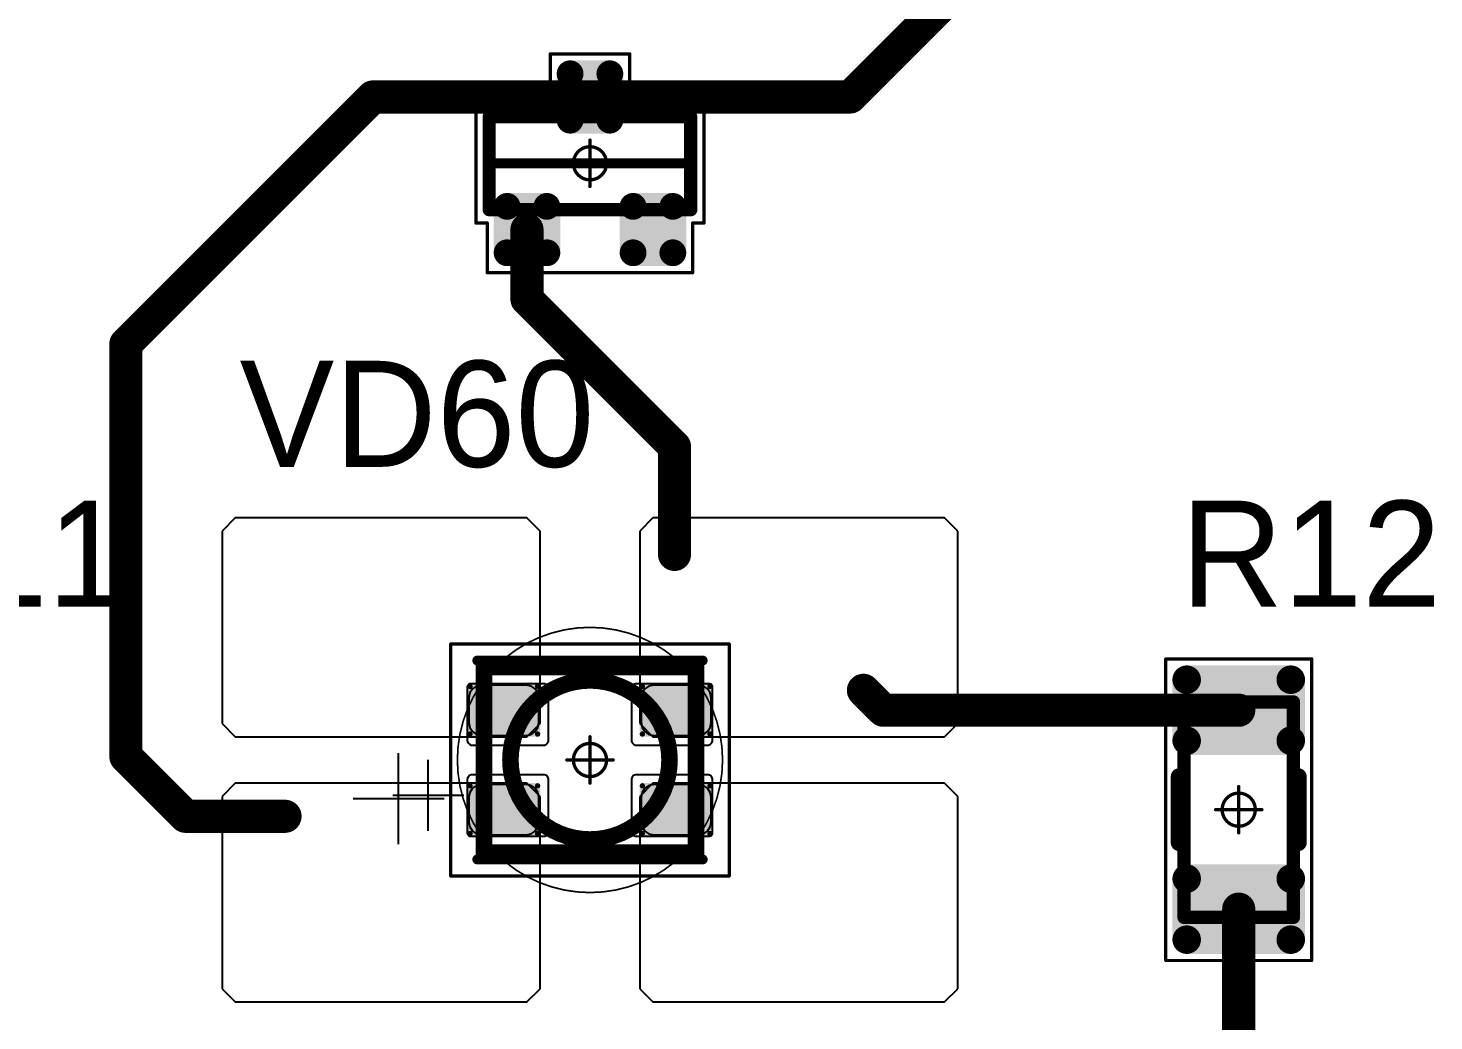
# Model space of a CAD drawing. Header units: millimetres. Extents: x 0 to 400, y 0 to 514.
# Drawn here: x 251.52 to 272.73, y 448.56 to 463.54 of the extents above; entities that cross this region are included whole.
import ezdxf

# ---------------------------------------------------------------- set-up
doc = ezdxf.new("R2010")
doc.units = ezdxf.units.MM
for name, color, linetype in [('Mechanical13', 56, 'Continuous'), ('Mechanical15', 56, 'Continuous'), ('Mechanical2', 216, 'Continuous'), ('TopLayer', 1, 'Continuous'), ('TopOverlay', 2, 'Continuous'), ('TopPaste', 8, 'Continuous'), ('TopSolder', 216, 'Continuous')]:
    doc.layers.add(name, color=color, linetype=linetype)

# ---------------------------------------------------------------- blocks, each defined once
blk = doc.blocks.new('SOT23_122')
at = {"layer": 'Mechanical13', "const_width": 0.2}
for points in [[(-0.7, 1.52), (0.7, 1.52)], [(-0.7, 1.52), (-0.7, -1.52)], [(0.7, 1.52), (0.7, -1.52)], [(-0.7, -1.52), (0.7, -1.52)]]:
    blk.add_lwpolyline(points, dxfattribs=at)
at = {"layer": 'Mechanical13', "const_width": 0.1}
for points in [[(-0.75, 1.52, 1), (-0.65, 1.52, 1)], [(-0.75, 1.52, 1), (-0.65, 1.52, 1)], [(0.65, 1.52, 1), (0.75, 1.52, 1)], [(0.65, 1.52, 1), (0.75, 1.52, 1)], [(-0.75, -1.52, 1), (-0.65, -1.52, 1)], [(-0.75, -1.52, 1), (-0.65, -1.52, 1)], [(0.65, -1.52, 1), (0.75, -1.52, 1)], [(0.65, -1.52, 1), (0.75, -1.52, 1)]]:
    blk.add_lwpolyline(points, format="xyb", close=True, dxfattribs=at)
at = {"layer": 'Mechanical15', "const_width": 0.05}
for points in [[(-0.9, 1.72), (-0.9, 1.55)], [(-0.9, 1.72), (0.9, 1.72)], [(0.9, 1.72), (0.9, 0.6)], [(-1.65, 1.55), (-1.65, -1.55)], [(-1.65, 1.55), (-0.9, 1.55)], [(0.9, 0.6), (1.65, 0.6)], [(1.65, 0.6), (1.65, -0.6)], [(0, 0.35), (0, -0.35)], [(-0.35, 0), (0.35, 0)], [(0.9, -0.6), (1.65, -0.6)], [(0.9, -0.6), (0.9, -1.72)], [(-1.65, -1.55), (-0.9, -1.55)], [(-0.9, -1.55), (-0.9, -1.72)], [(-0.9, -1.72), (0.9, -1.72)]]:
    blk.add_lwpolyline(points, dxfattribs=at)
at = {"layer": 'Mechanical15'}
for points, const_width in [([(-0.913, 1.72, 1), (-0.888, 1.72, 1)], 0.025), ([(-0.913, 1.72, 1), (-0.888, 1.72, 1)], 0.025), ([(0.888, 1.72, 1), (0.913, 1.72, 1)], 0.025), ([(0.888, 1.72, 1), (0.913, 1.72, 1)], 0.025), ([(-1.662, 1.55, 1), (-1.637, 1.55, 1)], 0.025), ([(-1.662, 1.55, 1), (-1.637, 1.55, 1)], 0.025), ([(-0.913, 1.55, 1), (-0.888, 1.55, 1)], 0.025), ([(-0.913, 1.55, 1), (-0.888, 1.55, 1)], 0.025), ([(0.888, 0.6, 1), (0.913, 0.6, 1)], 0.025), ([(0.888, 0.6, 1), (0.913, 0.6, 1)], 0.025), ([(1.637, 0.6, 1), (1.662, 0.6, 1)], 0.025), ([(1.637, 0.6, 1), (1.662, 0.6, 1)], 0.025), ([(0.25, 0, 1), (-0.25, 0, 1)], 0.05), ([(-0.012, 0.35, 1), (0.012, 0.35, 1)], 0.025), ([(-0.362, 0, 1), (-0.337, 0, 1)], 0.025), ([(-0.262, 0, 1), (-0.238, 0, 1)], 0.025), ([(0.238, 0, 1), (0.262, 0, 1)], 0.025), ([(0.337, 0, 1), (0.362, 0, 1)], 0.025), ([(-0.012, -0.35, 1), (0.012, -0.35, 1)], 0.025), ([(0.888, -0.6, 1), (0.913, -0.6, 1)], 0.025), ([(0.888, -0.6, 1), (0.913, -0.6, 1)], 0.025), ([(1.637, -0.6, 1), (1.662, -0.6, 1)], 0.025), ([(1.637, -0.6, 1), (1.662, -0.6, 1)], 0.025), ([(-1.662, -1.55, 1), (-1.637, -1.55, 1)], 0.025), ([(-1.662, -1.55, 1), (-1.637, -1.55, 1)], 0.025), ([(-0.913, -1.55, 1), (-0.888, -1.55, 1)], 0.025), ([(-0.913, -1.55, 1), (-0.888, -1.55, 1)], 0.025), ([(-0.913, -1.72, 1), (-0.888, -1.72, 1)], 0.025), ([(-0.913, -1.72, 1), (-0.888, -1.72, 1)], 0.025), ([(0.888, -1.72, 1), (0.913, -1.72, 1)], 0.025), ([(0.888, -1.72, 1), (0.913, -1.72, 1)], 0.025)]:
    blk.add_lwpolyline(points, format="xyb", close=True, dxfattribs=dict(at, const_width=const_width))
at = {"layer": 'TopLayer', "const_width": 0.1}
for points in [[(-1.4, 1.25, 1), (-1.3, 1.25, 1)], [(-0.7, 1.25, 1), (-0.6, 1.25, 1)], [(-1.4, 0.65, 1), (-1.3, 0.65, 1)], [(-0.7, 0.65, 1), (-0.6, 0.65, 1)], [(0.6, 0.3, 1), (0.7, 0.3, 1)], [(1.3, 0.3, 1), (1.4, 0.3, 1)], [(0.6, -0.3, 1), (0.7, -0.3, 1)], [(1.3, -0.3, 1), (1.4, -0.3, 1)], [(-1.4, -0.65, 1), (-1.3, -0.65, 1)], [(-0.7, -0.65, 1), (-0.6, -0.65, 1)], [(-1.4, -1.25, 1), (-1.3, -1.25, 1)], [(-0.7, -1.25, 1), (-0.6, -1.25, 1)]]:
    blk.add_lwpolyline(points, format="xyb", close=True, dxfattribs=at)
at = {"layer": 'TopLayer'}
for points in [[(-1.35, 1.35), (-1.35, 0.55), (-0.65, 1.35), (-0.65, 0.55)], [(-1.45, 1.25), (-1.45, 0.65), (-0.55, 1.25), (-0.55, 0.65)], [(0.55, 0.3), (0.55, -0.3), (1.45, 0.3), (1.45, -0.3)], [(0.65, 0.4), (0.65, -0.4), (1.35, 0.4), (1.35, -0.4)], [(-1.35, -0.55), (-1.35, -1.35), (-0.65, -0.55), (-0.65, -1.35)], [(-1.45, -0.65), (-1.45, -1.25), (-0.55, -0.65), (-0.55, -1.25)]]:
    blk.add_solid(points, dxfattribs=at)
at = {"layer": 'TopOverlay', "const_width": 0.15}
blk.add_lwpolyline([(0, 1.5), (0, -1.5)], dxfattribs=at)
at = {"layer": 'TopOverlay', "const_width": 0.075}
for points in [[(-0.038, 1.5, 1), (0.038, 1.5, 1)], [(-0.038, -1.5, 1), (0.038, -1.5, 1)]]:
    blk.add_lwpolyline(points, format="xyb", close=True, dxfattribs=at)
at = {"layer": 'TopPaste', "const_width": 0.075}
for points in [[(-1.387, 1.25, 1), (-1.313, 1.25, 1)], [(-0.687, 1.25, 1), (-0.613, 1.25, 1)], [(-1.387, 0.65, 1), (-1.313, 0.65, 1)], [(-0.687, 0.65, 1), (-0.613, 0.65, 1)], [(0.613, 0.3, 1), (0.687, 0.3, 1)], [(1.313, 0.3, 1), (1.387, 0.3, 1)], [(0.613, -0.3, 1), (0.687, -0.3, 1)], [(1.313, -0.3, 1), (1.387, -0.3, 1)], [(-1.387, -0.65, 1), (-1.313, -0.65, 1)], [(-0.687, -0.65, 1), (-0.613, -0.65, 1)], [(-1.387, -1.25, 1), (-1.313, -1.25, 1)], [(-0.687, -1.25, 1), (-0.613, -1.25, 1)]]:
    blk.add_lwpolyline(points, format="xyb", close=True, dxfattribs=at)
at = {"layer": 'TopPaste'}
for points in [[(-1.35, 1.325), (-1.35, 0.575), (-0.65, 1.325), (-0.65, 0.575)], [(-1.425, 1.25), (-1.425, 0.65), (-0.575, 1.25), (-0.575, 0.65)], [(0.575, 0.3), (0.575, -0.3), (1.425, 0.3), (1.425, -0.3)], [(0.65, 0.375), (0.65, -0.375), (1.35, 0.375), (1.35, -0.375)], [(-1.35, -0.575), (-1.35, -1.325), (-0.65, -0.575), (-0.65, -1.325)], [(-1.425, -0.65), (-1.425, -1.25), (-0.575, -0.65), (-0.575, -1.25)]]:
    blk.add_solid(points, dxfattribs=at)
at = {"layer": 'TopSolder', "const_width": 0.202}
for points in [[(-1.451, 1.25, 1), (-1.249, 1.25, 1)], [(-0.751, 1.25, 1), (-0.549, 1.25, 1)], [(-1.451, 0.65, 1), (-1.249, 0.65, 1)], [(-0.751, 0.65, 1), (-0.549, 0.65, 1)], [(0.549, 0.3, 1), (0.751, 0.3, 1)], [(1.249, 0.3, 1), (1.451, 0.3, 1)], [(0.549, -0.3, 1), (0.751, -0.3, 1)], [(1.249, -0.3, 1), (1.451, -0.3, 1)], [(-1.451, -0.65, 1), (-1.249, -0.65, 1)], [(-0.751, -0.65, 1), (-0.549, -0.65, 1)], [(-1.451, -1.25, 1), (-1.249, -1.25, 1)], [(-0.751, -1.25, 1), (-0.549, -1.25, 1)]]:
    blk.add_lwpolyline(points, format="xyb", close=True, dxfattribs=at)
at = {"layer": 'TopSolder'}
for points in [[(-1.35, 1.452), (-1.35, 0.448), (-0.65, 1.452), (-0.65, 0.448)], [(-1.552, 1.25), (-1.552, 0.65), (-0.448, 1.25), (-0.448, 0.65)], [(0.65, 0.502), (0.65, -0.502), (1.35, 0.502), (1.35, -0.502)], [(0.448, 0.3), (0.448, -0.3), (1.552, 0.3), (1.552, -0.3)], [(-1.35, -0.448), (-1.35, -1.452), (-0.65, -0.448), (-0.65, -1.452)], [(-1.552, -0.65), (-1.552, -1.25), (-0.448, -0.65), (-0.448, -1.25)]]:
    blk.add_solid(points, dxfattribs=at)
blk = doc.blocks.new('E65F_295')
at = {"layer": 'Mechanical13'}
for p, q in [((2.441, 1.071), (2.441, 0)), ((1.905, 0.536), (2.976, 0.536))]:
    blk.add_line(p, q, dxfattribs=at)
at = {"layer": 'Mechanical13', "const_width": 0.25}
for points in [[(-1.6, 1.4), (-1.6, -1.4)], [(1.6, 1.4), (-1.6, 1.4)], [(1.6, 1.4), (1.6, -1.4)], [(1.6, -1.4), (-1.6, -1.4)]]:
    blk.add_lwpolyline(points, dxfattribs=at)
at = {"layer": 'Mechanical13'}
for points, const_width in [([(-1.663, 1.4, 1), (-1.538, 1.4, 1)], 0.125), ([(-1.663, 1.4, 1), (-1.538, 1.4, 1)], 0.125), ([(1.537, 1.4, 1), (1.662, 1.4, 1)], 0.125), ([(1.537, 1.4, 1), (1.662, 1.4, 1)], 0.125), ([(1.2, 0, 1), (-1.2, 0, 1)], 0.25), ([(-1.263, 0, 1), (-1.138, 0, 1)], 0.125), ([(1.137, 0, 1), (1.262, 0, 1)], 0.125), ([(-1.663, -1.4, 1), (-1.538, -1.4, 1)], 0.125), ([(-1.663, -1.4, 1), (-1.538, -1.4, 1)], 0.125), ([(1.537, -1.4, 1), (1.662, -1.4, 1)], 0.125), ([(1.537, -1.4, 1), (1.662, -1.4, 1)], 0.125)]:
    blk.add_lwpolyline(points, format="xyb", close=True, dxfattribs=dict(at, const_width=const_width))
at = {"layer": 'Mechanical15', "const_width": 0.05}
for points in [[(2.1, 1.75), (-2.1, 1.75)], [(-2.1, 1.75), (-2.1, -1.75)], [(2.1, 1.75), (2.1, -1.75)], [(0, 0.35), (0, -0.35)], [(0, 0.35), (0, -0.35)], [(0.35, 0), (-0.35, 0)], [(0.35, 0), (-0.35, 0)], [(2.1, -1.75), (-2.1, -1.75)]]:
    blk.add_lwpolyline(points, dxfattribs=at)
at = {"layer": 'Mechanical15'}
for points, const_width in [([(-2.113, 1.75, 1), (-2.088, 1.75, 1)], 0.025), ([(-2.113, 1.75, 1), (-2.088, 1.75, 1)], 0.025), ([(2.087, 1.75, 1), (2.112, 1.75, 1)], 0.025), ([(2.087, 1.75, 1), (2.112, 1.75, 1)], 0.025), ([(0.25, 0, 1), (-0.25, 0, 1)], 0.05), ([(0.25, 0, 1), (-0.25, 0, 1)], 0.05), ([(-0.013, 0.35, 1), (0.012, 0.35, 1)], 0.025), ([(-0.013, 0.35, 1), (0.012, 0.35, 1)], 0.025), ([(-0.363, 0, 1), (-0.338, 0, 1)], 0.025), ([(-0.363, 0, 1), (-0.338, 0, 1)], 0.025), ([(-0.263, 0, 1), (-0.238, 0, 1)], 0.025), ([(-0.263, 0, 1), (-0.238, 0, 1)], 0.025), ([(0.237, 0, 1), (0.262, 0, 1)], 0.025), ([(0.237, 0, 1), (0.262, 0, 1)], 0.025), ([(0.337, 0, 1), (0.362, 0, 1)], 0.025), ([(0.337, 0, 1), (0.362, 0, 1)], 0.025), ([(-0.013, -0.35, 1), (0.012, -0.35, 1)], 0.025), ([(-0.013, -0.35, 1), (0.012, -0.35, 1)], 0.025), ([(-2.113, -1.75, 1), (-2.088, -1.75, 1)], 0.025), ([(-2.113, -1.75, 1), (-2.088, -1.75, 1)], 0.025), ([(2.087, -1.75, 1), (2.112, -1.75, 1)], 0.025), ([(2.087, -1.75, 1), (2.112, -1.75, 1)], 0.025)]:
    blk.add_lwpolyline(points, format="xyb", close=True, dxfattribs=dict(at, const_width=const_width))
at = {"layer": 'TopLayer'}
for p, q in [((-5.35, 3.65), (-5.55, 3.45)), ((-0.95, 3.65), (-5.35, 3.65)), ((-5.35, 3.65), (-5.35, 3.65)), ((-0.75, 3.45), (-0.95, 3.65)), ((0.95, 3.65), (0.75, 3.45)), ((5.35, 3.65), (0.95, 3.65)), ((0.95, 3.65), (0.95, 3.65)), ((5.55, 3.45), (5.35, 3.65)), ((-5.55, 3.45), (-5.55, 3.45)), ((-5.55, 3.45), (-5.55, 0.55)), ((-0.75, 0.55), (-0.75, 3.45)), ((0.75, 3.45), (0.75, 3.45)), ((0.75, 3.45), (0.75, 0.55)), ((5.55, 0.55), (5.55, 3.45)), ((-5.55, 0.55), (-5.35, 0.35)), ((-0.95, 0.35), (-0.75, 0.55)), ((0.75, 0.55), (0.95, 0.35)), ((5.35, 0.35), (5.55, 0.55)), ((-5.35, 0.35), (-0.95, 0.35)), ((0.95, 0.35), (5.35, 0.35)), ((-5.35, -0.35), (-5.55, -0.55)), ((-0.95, -0.35), (-5.35, -0.35)), ((-5.35, -0.35), (-5.35, -0.35)), ((-0.75, -0.55), (-0.95, -0.35)), ((0.95, -0.35), (0.75, -0.55)), ((5.35, -0.35), (0.95, -0.35)), ((0.95, -0.35), (0.95, -0.35)), ((5.55, -0.55), (5.35, -0.35)), ((-5.55, -0.55), (-5.55, -0.55)), ((-5.55, -0.55), (-5.55, -3.45)), ((-0.75, -3.45), (-0.75, -0.55)), ((0.75, -0.55), (0.75, -0.55)), ((0.75, -0.55), (0.75, -3.45)), ((5.55, -3.45), (5.55, -0.55)), ((-5.55, -3.45), (-5.35, -3.65)), ((-0.95, -3.65), (-0.75, -3.45)), ((0.75, -3.45), (0.95, -3.65)), ((5.35, -3.65), (5.55, -3.45)), ((-5.35, -3.65), (-0.95, -3.65)), ((0.95, -3.65), (5.35, -3.65))]:
    blk.add_line(p, q, dxfattribs=at)
at = {"layer": 'TopLayer', "const_width": 0.04}
for points in [[(-1.83, 1.11, 1), (-1.79, 1.11, 1)], [(-0.81, 1.11, 1), (-0.77, 1.11, 1)], [(0.77, 1.11, 1), (0.81, 1.11, 1)], [(1.79, 1.11, 1), (1.83, 1.11, 1)], [(-1.83, 0.39, 1), (-1.79, 0.39, 1)], [(-0.81, 0.39, 1), (-0.77, 0.39, 1)], [(0.77, 0.39, 1), (0.81, 0.39, 1)], [(1.79, 0.39, 1), (1.83, 0.39, 1)], [(-1.83, -0.39, 1), (-1.79, -0.39, 1)], [(-0.81, -0.39, 1), (-0.77, -0.39, 1)], [(0.77, -0.39, 1), (0.81, -0.39, 1)], [(1.79, -0.39, 1), (1.83, -0.39, 1)], [(-1.83, -1.11, 1), (-1.79, -1.11, 1)], [(-0.81, -1.11, 1), (-0.77, -1.11, 1)], [(0.77, -1.11, 1), (0.81, -1.11, 1)], [(1.79, -1.11, 1), (1.83, -1.11, 1)]]:
    blk.add_lwpolyline(points, format="xyb", close=True, dxfattribs=at)
at = {"layer": 'TopLayer'}
for points in [[(-1.85, 1.11), (-1.85, 0.39), (-0.75, 1.11), (-0.75, 0.39)], [(-1.81, 1.15), (-1.81, 0.35), (-0.79, 1.15), (-0.79, 0.35)], [(0.75, 1.11), (0.75, 0.39), (1.85, 1.11), (1.85, 0.39)], [(0.79, 1.15), (0.79, 0.35), (1.81, 1.15), (1.81, 0.35)], [(-1.85, -0.39), (-1.85, -1.11), (-0.75, -0.39), (-0.75, -1.11)], [(-1.81, -0.35), (-1.81, -1.15), (-0.79, -0.35), (-0.79, -1.15)], [(0.75, -0.39), (0.75, -1.11), (1.85, -0.39), (1.85, -1.11)], [(0.79, -0.35), (0.79, -1.15), (1.81, -0.35), (1.81, -1.15)]]:
    blk.add_solid(points, dxfattribs=at)
at = {"layer": 'TopOverlay'}
for p, q in [((2.886, 1.271), (2.886, -0.1)), ((2.2, 0.586), (3.571, 0.586))]:
    blk.add_line(p, q, dxfattribs=at)
at = {"layer": 'TopOverlay', "const_width": 0.15}
for points in [[(1.7, 1.5), (-1.7, 1.5)], [(1.7, -1.5), (-1.7, -1.5)]]:
    blk.add_lwpolyline(points, dxfattribs=at)
at = {"layer": 'TopOverlay', "const_width": 0.075}
for points in [[(-1.738, 1.5, 1), (-1.663, 1.5, 1)], [(1.662, 1.5, 1), (1.737, 1.5, 1)], [(-1.738, -1.5, 1), (-1.663, -1.5, 1)], [(1.662, -1.5, 1), (1.737, -1.5, 1)]]:
    blk.add_lwpolyline(points, format="xyb", close=True, dxfattribs=at)
at = {"layer": 'TopPaste'}
for p, q in [((-1.773, 1.073), (-1.814, 1.011)), ((-1.711, 1.114), (-1.773, 1.073)), ((-1.638, 1.129), (-1.711, 1.114)), ((-0.963, 1.129), (-1.638, 1.129)), ((-0.889, 1.114), (-0.963, 1.129)), ((-0.827, 1.073), (-0.889, 1.114)), ((-0.786, 1.011), (-0.827, 1.073)), ((0.827, 1.073), (0.786, 1.011)), ((0.889, 1.114), (0.827, 1.073)), ((0.962, 1.129), (0.889, 1.114)), ((1.637, 1.129), (0.962, 1.129)), ((1.711, 1.114), (1.637, 1.129)), ((1.773, 1.073), (1.711, 1.114)), ((1.814, 1.011), (1.773, 1.073)), ((-1.814, 1.011), (-1.829, 0.938)), ((-1.829, 0.938), (-1.829, 0.563)), ((-0.771, 0.938), (-0.786, 1.011)), ((-0.771, 0.563), (-0.771, 0.938)), ((0.786, 1.011), (0.771, 0.938)), ((0.771, 0.938), (0.771, 0.563)), ((1.829, 0.938), (1.814, 1.011)), ((1.829, 0.563), (1.829, 0.938)), ((-1.829, 0.563), (-1.814, 0.489)), ((-1.814, 0.489), (-1.773, 0.427)), ((-1.773, 0.427), (-1.711, 0.386)), ((-0.889, 0.386), (-0.827, 0.427)), ((-0.827, 0.427), (-0.786, 0.489)), ((-0.786, 0.489), (-0.771, 0.563)), ((0.771, 0.563), (0.786, 0.489)), ((0.786, 0.489), (0.827, 0.427)), ((0.827, 0.427), (0.889, 0.386)), ((1.711, 0.386), (1.773, 0.427)), ((1.773, 0.427), (1.814, 0.489)), ((1.814, 0.489), (1.829, 0.563)), ((-1.711, 0.386), (-1.638, 0.371)), ((-1.638, 0.371), (-0.963, 0.371)), ((-0.963, 0.371), (-0.889, 0.386)), ((0.889, 0.386), (0.962, 0.371)), ((0.962, 0.371), (1.637, 0.371)), ((1.637, 0.371), (1.711, 0.386)), ((-1.711, -0.386), (-1.773, -0.427)), ((-1.638, -0.371), (-1.711, -0.386)), ((-0.963, -0.371), (-1.638, -0.371)), ((-0.889, -0.386), (-0.963, -0.371)), ((-0.827, -0.427), (-0.889, -0.386)), ((0.889, -0.386), (0.827, -0.427)), ((0.962, -0.371), (0.889, -0.386)), ((1.637, -0.371), (0.962, -0.371)), ((1.711, -0.386), (1.637, -0.371)), ((1.773, -0.427), (1.711, -0.386)), ((-1.814, -0.489), (-1.829, -0.563)), ((-1.829, -0.563), (-1.829, -0.938)), ((-1.773, -0.427), (-1.814, -0.489)), ((-0.786, -0.489), (-0.827, -0.427)), ((-0.771, -0.563), (-0.786, -0.489)), ((-0.771, -0.938), (-0.771, -0.563)), ((0.786, -0.489), (0.771, -0.563)), ((0.771, -0.563), (0.771, -0.938)), ((0.827, -0.427), (0.786, -0.489)), ((1.814, -0.489), (1.773, -0.427)), ((1.829, -0.563), (1.814, -0.489)), ((1.829, -0.938), (1.829, -0.563)), ((-1.829, -0.938), (-1.814, -1.011)), ((-1.814, -1.011), (-1.773, -1.073)), ((-0.827, -1.073), (-0.786, -1.011)), ((-0.786, -1.011), (-0.771, -0.938)), ((0.771, -0.938), (0.786, -1.011)), ((0.786, -1.011), (0.827, -1.073)), ((1.773, -1.073), (1.814, -1.011)), ((1.814, -1.011), (1.829, -0.938)), ((-1.773, -1.073), (-1.711, -1.114)), ((-1.711, -1.114), (-1.638, -1.129)), ((-1.638, -1.129), (-0.963, -1.129)), ((-0.963, -1.129), (-0.889, -1.114)), ((-0.889, -1.114), (-0.827, -1.073)), ((0.827, -1.073), (0.889, -1.114)), ((0.889, -1.114), (0.962, -1.129)), ((0.962, -1.129), (1.637, -1.129)), ((1.637, -1.129), (1.711, -1.114)), ((1.711, -1.114), (1.773, -1.073))]:
    blk.add_line(p, q, dxfattribs=at)
at = {"layer": 'TopSolder'}
for p, q in [((-1.842, 1.129), (-1.85, 1.111)), ((-1.85, 1.111), (-1.85, 1.101)), ((-1.85, 1.101), (-1.85, 1.101)), ((-1.85, 1.101), (-1.85, 0.301)), ((-1.828, 1.143), (-1.842, 1.129)), ((-1.81, 1.151), (-1.828, 1.143)), ((-1.8, 1.151), (-1.81, 1.151)), ((-0.7, 1.151), (-1.8, 1.151)), ((-0.685, 1.151), (-0.7, 1.151)), ((-0.7, 1.151), (-0.7, 1.151)), ((-0.658, 1.139), (-0.685, 1.151)), ((-0.636, 1.118), (-0.658, 1.139)), ((-0.625, 1.09), (-0.636, 1.118)), ((-0.625, 1.076), (-0.625, 1.09)), ((-0.625, 0.301), (-0.625, 1.076)), ((0.636, 1.118), (0.625, 1.09)), ((0.625, 1.09), (0.625, 1.076)), ((0.625, 1.076), (0.625, 1.076)), ((0.625, 1.076), (0.625, 0.301)), ((0.657, 1.139), (0.636, 1.118)), ((0.685, 1.151), (0.657, 1.139)), ((0.7, 1.151), (0.685, 1.151)), ((1.8, 1.151), (0.7, 1.151)), ((1.81, 1.151), (1.8, 1.151)), ((1.8, 1.151), (1.8, 1.151)), ((1.828, 1.143), (1.81, 1.151)), ((1.842, 1.129), (1.828, 1.143)), ((1.85, 1.111), (1.842, 1.129)), ((1.85, 1.101), (1.85, 1.111)), ((1.85, 0.301), (1.85, 1.101)), ((-1.85, 0.301), (-1.85, 0.286)), ((-1.85, 0.286), (-1.839, 0.258)), ((-1.839, 0.258), (-1.818, 0.237)), ((-1.818, 0.237), (-1.79, 0.226)), ((-1.79, 0.226), (-1.775, 0.226)), ((-1.775, 0.226), (-1.775, 0.226)), ((-1.775, 0.226), (-0.7, 0.226)), ((-0.7, 0.226), (-0.685, 0.226)), ((-0.685, 0.226), (-0.658, 0.237)), ((-0.658, 0.237), (-0.636, 0.258)), ((-0.636, 0.258), (-0.625, 0.286)), ((-0.625, 0.286), (-0.625, 0.301)), ((-0.625, 0.301), (-0.625, 0.301)), ((0.625, 0.301), (0.625, 0.286)), ((0.625, 0.286), (0.636, 0.258)), ((0.636, 0.258), (0.657, 0.237)), ((0.657, 0.237), (0.685, 0.226)), ((0.685, 0.226), (0.7, 0.226)), ((0.7, 0.226), (0.7, 0.226)), ((0.7, 0.226), (1.775, 0.226)), ((1.775, 0.226), (1.79, 0.226)), ((1.79, 0.226), (1.817, 0.237)), ((1.817, 0.237), (1.839, 0.258)), ((1.839, 0.258), (1.85, 0.286)), ((1.85, 0.286), (1.85, 0.301)), ((1.85, 0.301), (1.85, 0.301)), ((-1.839, -0.257), (-1.85, -0.285)), ((-1.85, -0.285), (-1.85, -0.299)), ((-1.85, -0.299), (-1.85, -0.299)), ((-1.85, -0.299), (-1.85, -1.099)), ((-1.818, -0.236), (-1.839, -0.257)), ((-1.79, -0.224), (-1.818, -0.236)), ((-1.775, -0.224), (-1.79, -0.224)), ((-0.7, -0.224), (-1.775, -0.224)), ((-0.685, -0.224), (-0.7, -0.224)), ((-0.7, -0.224), (-0.7, -0.224)), ((-0.658, -0.236), (-0.685, -0.224)), ((-0.636, -0.257), (-0.658, -0.236)), ((-0.625, -0.285), (-0.636, -0.257)), ((-0.625, -0.299), (-0.625, -0.285)), ((-0.625, -1.074), (-0.625, -0.299)), ((0.636, -0.257), (0.625, -0.285)), ((0.625, -0.285), (0.625, -0.299)), ((0.625, -0.299), (0.625, -0.299)), ((0.625, -0.299), (0.625, -1.074)), ((0.657, -0.236), (0.636, -0.257)), ((0.685, -0.224), (0.657, -0.236)), ((0.7, -0.224), (0.685, -0.224)), ((1.775, -0.224), (0.7, -0.224)), ((1.79, -0.224), (1.775, -0.224)), ((1.775, -0.224), (1.775, -0.224)), ((1.817, -0.236), (1.79, -0.224)), ((1.839, -0.257), (1.817, -0.236)), ((1.85, -0.285), (1.839, -0.257)), ((1.85, -0.299), (1.85, -0.285)), ((1.85, -1.099), (1.85, -0.299)), ((-1.85, -1.099), (-1.85, -1.109)), ((-1.85, -1.109), (-1.842, -1.128)), ((-1.842, -1.128), (-1.828, -1.142)), ((-1.828, -1.142), (-1.81, -1.149)), ((-1.81, -1.149), (-1.8, -1.149)), ((-1.8, -1.149), (-0.7, -1.149)), ((-1.8, -1.149), (-1.8, -1.149)), ((-0.7, -1.149), (-0.685, -1.149)), ((-0.685, -1.149), (-0.658, -1.138)), ((-0.658, -1.138), (-0.636, -1.117)), ((-0.636, -1.117), (-0.625, -1.089)), ((-0.625, -1.089), (-0.625, -1.074)), ((-0.625, -1.074), (-0.625, -1.074)), ((0.625, -1.074), (0.625, -1.089)), ((0.625, -1.089), (0.636, -1.117)), ((0.636, -1.117), (0.657, -1.138)), ((0.657, -1.138), (0.685, -1.149)), ((0.685, -1.149), (0.7, -1.149)), ((0.7, -1.149), (1.8, -1.149)), ((0.7, -1.149), (0.7, -1.149)), ((1.8, -1.149), (1.81, -1.149)), ((1.81, -1.149), (1.828, -1.142)), ((1.828, -1.142), (1.842, -1.128)), ((1.842, -1.128), (1.85, -1.109)), ((1.85, -1.109), (1.85, -1.099)), ((1.85, -1.099), (1.85, -1.099))]:
    blk.add_line(p, q, dxfattribs=at)
blk = doc.blocks.new('RC1206S_380')
at = {"layer": 'Mechanical13', "const_width": 0.2}
for points in [[(-1.625, -0.825), (-1.625, 0.825)], [(1.625, 0.825), (-1.625, 0.825)], [(1.625, -0.825), (1.625, 0.825)], [(1.625, -0.825), (-1.625, -0.825)]]:
    blk.add_lwpolyline(points, dxfattribs=at)
at = {"layer": 'Mechanical13', "const_width": 0.1}
for points in [[(-1.675, 0.825, 1), (-1.575, 0.825, 1)], [(-1.675, 0.825, 1), (-1.575, 0.825, 1)], [(1.575, 0.825, 1), (1.675, 0.825, 1)], [(1.575, 0.825, 1), (1.675, 0.825, 1)], [(-1.675, -0.825, 1), (-1.575, -0.825, 1)], [(-1.675, -0.825, 1), (-1.575, -0.825, 1)], [(1.575, -0.825, 1), (1.675, -0.825, 1)], [(1.575, -0.825, 1), (1.675, -0.825, 1)]]:
    blk.add_lwpolyline(points, format="xyb", close=True, dxfattribs=at)
at = {"layer": 'Mechanical15', "const_width": 0.05}
for points in [[(-2.275, -1.1), (-2.275, 1.1)], [(2.275, 1.1), (-2.275, 1.1)], [(2.275, -1.1), (2.275, 1.1)], [(0, -0.35), (0, 0.35)], [(0.35, 0), (-0.35, 0)], [(2.275, -1.1), (-2.275, -1.1)]]:
    blk.add_lwpolyline(points, dxfattribs=at)
at = {"layer": 'Mechanical15'}
for points, const_width in [([(-2.287, 1.1, 1), (-2.262, 1.1, 1)], 0.025), ([(-2.287, 1.1, 1), (-2.262, 1.1, 1)], 0.025), ([(2.262, 1.1, 1), (2.287, 1.1, 1)], 0.025), ([(2.262, 1.1, 1), (2.287, 1.1, 1)], 0.025), ([(0.25, 0, 1), (-0.25, 0, 1)], 0.05), ([(-0.012, 0.35, 1), (0.012, 0.35, 1)], 0.025), ([(-0.362, 0, 1), (-0.337, 0, 1)], 0.025), ([(-0.262, 0, 1), (-0.238, 0, 1)], 0.025), ([(0.238, 0, 1), (0.262, 0, 1)], 0.025), ([(0.337, 0, 1), (0.362, 0, 1)], 0.025), ([(-0.012, -0.35, 1), (0.012, -0.35, 1)], 0.025), ([(-2.287, -1.1, 1), (-2.262, -1.1, 1)], 0.025), ([(-2.287, -1.1, 1), (-2.262, -1.1, 1)], 0.025), ([(2.262, -1.1, 1), (2.287, -1.1, 1)], 0.025), ([(2.262, -1.1, 1), (2.287, -1.1, 1)], 0.025)]:
    blk.add_lwpolyline(points, format="xyb", close=True, dxfattribs=dict(at, const_width=const_width))
at = {"layer": 'TopLayer', "const_width": 0.115}
for points in [[(-2.018, 0.785, 1), (-1.903, 0.785, 1)], [(-1.098, 0.785, 1), (-0.983, 0.785, 1)], [(0.983, 0.785, 1), (1.098, 0.785, 1)], [(1.903, 0.785, 1), (2.018, 0.785, 1)], [(-2.018, -0.785, 1), (-1.903, -0.785, 1)], [(-1.098, -0.785, 1), (-0.983, -0.785, 1)], [(0.983, -0.785, 1), (1.098, -0.785, 1)], [(1.903, -0.785, 1), (2.018, -0.785, 1)]]:
    blk.add_lwpolyline(points, format="xyb", close=True, dxfattribs=at)
at = {"layer": 'TopLayer'}
for points in [[(-1.96, -0.9), (-1.04, -0.9), (-1.96, 0.9), (-1.04, 0.9)], [(1.04, -0.9), (1.96, -0.9), (1.04, 0.9), (1.96, 0.9)], [(-2.075, -0.785), (-0.925, -0.785), (-2.075, 0.785), (-0.925, 0.785)], [(0.925, -0.785), (2.075, -0.785), (0.925, 0.785), (2.075, 0.785)]]:
    blk.add_solid(points, dxfattribs=at)
at = {"layer": 'TopOverlay', "const_width": 0.25}
for points in [[(0.5, 0.9), (-0.5, 0.9)], [(0.5, -0.9), (-0.5, -0.9)]]:
    blk.add_lwpolyline(points, dxfattribs=at)
at = {"layer": 'TopOverlay', "const_width": 0.125}
for points in [[(-0.562, 0.9, 1), (-0.437, 0.9, 1)], [(0.437, 0.9, 1), (0.562, 0.9, 1)], [(-0.562, -0.9, 1), (-0.437, -0.9, 1)], [(0.437, -0.9, 1), (0.562, -0.9, 1)]]:
    blk.add_lwpolyline(points, format="xyb", close=True, dxfattribs=at)
at = {"layer": 'TopPaste', "const_width": 0.09}
for points in [[(-2.005, 0.785, 1), (-1.915, 0.785, 1)], [(-1.085, 0.785, 1), (-0.995, 0.785, 1)], [(0.995, 0.785, 1), (1.085, 0.785, 1)], [(1.915, 0.785, 1), (2.005, 0.785, 1)], [(-2.005, -0.785, 1), (-1.915, -0.785, 1)], [(-1.085, -0.785, 1), (-0.995, -0.785, 1)], [(0.995, -0.785, 1), (1.085, -0.785, 1)], [(1.915, -0.785, 1), (2.005, -0.785, 1)]]:
    blk.add_lwpolyline(points, format="xyb", close=True, dxfattribs=at)
at = {"layer": 'TopPaste'}
for points in [[(-1.96, -0.875), (-1.04, -0.875), (-1.96, 0.875), (-1.04, 0.875)], [(1.04, -0.875), (1.96, -0.875), (1.04, 0.875), (1.96, 0.875)], [(-2.05, -0.785), (-0.95, -0.785), (-2.05, 0.785), (-0.95, 0.785)], [(0.95, -0.785), (2.05, -0.785), (0.95, 0.785), (2.05, 0.785)]]:
    blk.add_solid(points, dxfattribs=at)
at = {"layer": 'TopSolder', "const_width": 0.215}
for points in [[(-2.068, 0.785, 1), (-1.853, 0.785, 1)], [(-1.148, 0.785, 1), (-0.933, 0.785, 1)], [(0.933, 0.785, 1), (1.148, 0.785, 1)], [(1.853, 0.785, 1), (2.068, 0.785, 1)], [(-2.068, -0.785, 1), (-1.853, -0.785, 1)], [(-1.148, -0.785, 1), (-0.933, -0.785, 1)], [(0.933, -0.785, 1), (1.148, -0.785, 1)], [(1.853, -0.785, 1), (2.068, -0.785, 1)]]:
    blk.add_lwpolyline(points, format="xyb", close=True, dxfattribs=at)
at = {"layer": 'TopSolder'}
for points in [[(-1.96, -1), (-1.04, -1), (-1.96, 1), (-1.04, 1)], [(1.04, -1), (1.96, -1), (1.04, 1), (1.96, 1)], [(-2.175, -0.785), (-0.825, -0.785), (-2.175, 0.785), (-0.825, 0.785)], [(0.825, -0.785), (2.175, -0.785), (0.825, 0.785), (2.175, 0.785)]]:
    blk.add_solid(points, dxfattribs=at)

msp = doc.modelspace()

# ---------------------------------------------------------------- linework, layer by layer
at = {"layer": 'Mechanical2'}
for points, const_width in [([(262, 452.5, 1), (258, 452.5, 1)], 0.0254), ([(260, 454.5, 1), (260, 454.5, 1)], 0.0005), ([(257.994, 452.5, 1), (258.006, 452.5, 1)], 0.0127), ([(261.994, 452.5, 1), (262.006, 452.5, 1)], 0.0127), ([(258, 452.5, 1), (258, 452.5, 1)], 0.0005), ([(262, 452.5, 1), (262, 452.5, 1)], 0.0005), ([(260, 450.5, 1), (260, 450.5, 1)], 0.0005)]:
    msp.add_lwpolyline(points, format="xyb", close=True, dxfattribs=dict(at, const_width=const_width))
at = {"layer": 'Mechanical2', "const_width": 0.001}
for points in [[(260, 450.5), (260, 454.5)], [(258, 452.5), (262, 452.5)]]:
    msp.add_lwpolyline(points, dxfattribs=at)
at = {"layer": 'TopLayer', "const_width": 0.5}
for points in [[(263.925, 462.5), (267.075, 465.65)], [(253, 458.775), (256.725, 462.5)], [(256.725, 462.5), (260, 462.5)], [(260, 462.5), (263.925, 462.5)], [(259.05, 459.45), (259.05, 460.5)], [(259.05, 459.45), (261.275, 457.225)], [(253, 452.55), (253, 458.775)], [(261.275, 455.6), (261.275, 457.225)], [(264.125, 453.55), (264.425, 453.25)], [(264.425, 453.25), (269.786, 453.25)], [(253, 452.55), (253.9, 451.65)], [(253.9, 451.65), (255.4, 451.65)], [(269.786, 447.911), (269.786, 450.25)]]:
    msp.add_lwpolyline(points, dxfattribs=at)
at = {"layer": 'TopLayer', "const_width": 0.25}
for points in [[(256.6, 462.5, 1), (256.85, 462.5, 1)], [(256.6, 462.5, 1), (256.85, 462.5, 1)], [(259.875, 462.5, 1), (260.125, 462.5, 1)], [(259.875, 462.5, 1), (260.125, 462.5, 1)], [(263.8, 462.5, 1), (264.05, 462.5, 1)], [(263.8, 462.5, 1), (264.05, 462.5, 1)], [(258.925, 460.5, 1), (259.175, 460.5, 1)], [(258.925, 459.45, 1), (259.175, 459.45, 1)], [(258.925, 459.45, 1), (259.175, 459.45, 1)], [(252.875, 458.775, 1), (253.125, 458.775, 1)], [(252.875, 458.775, 1), (253.125, 458.775, 1)], [(261.15, 457.225, 1), (261.4, 457.225, 1)], [(261.15, 457.225, 1), (261.4, 457.225, 1)], [(261.15, 455.6, 1), (261.4, 455.6, 1)], [(264, 453.55, 1), (264.25, 453.55, 1)], [(264.3, 453.25, 1), (264.55, 453.25, 1)], [(264.3, 453.25, 1), (264.55, 453.25, 1)], [(269.661, 453.25, 1), (269.911, 453.25, 1)], [(252.875, 452.55, 1), (253.125, 452.55, 1)], [(252.875, 452.55, 1), (253.125, 452.55, 1)], [(253.775, 451.65, 1), (254.025, 451.65, 1)], [(253.775, 451.65, 1), (254.025, 451.65, 1)], [(255.275, 451.65, 1), (255.525, 451.65, 1)], [(269.661, 450.25, 1), (269.911, 450.25, 1)]]:
    msp.add_lwpolyline(points, format="xyb", close=True, dxfattribs=at)

# ---------------------------------------------------------------- block references
for name, p, rotation in [('SOT23_122', (260, 461.5), 90), ('E65F_295', (260, 452.5), 180), ('RC1206S_380', (269.786, 451.75), 270)]:
    msp.add_blockref(name, p, dxfattribs=dict(rotation=rotation))

# ---------------------------------------------------------------- texts
at = {"layer": 'TopOverlay'}
for s, p in [('VD60', (254.715, 456.921)), ('R11', (249.085, 454.811)), ('R12', (268.912, 454.81))]:
    msp.add_text(s, height=1.6, dxfattribs=at).set_placement(p)

doc.saveas('drawing.dxf')
